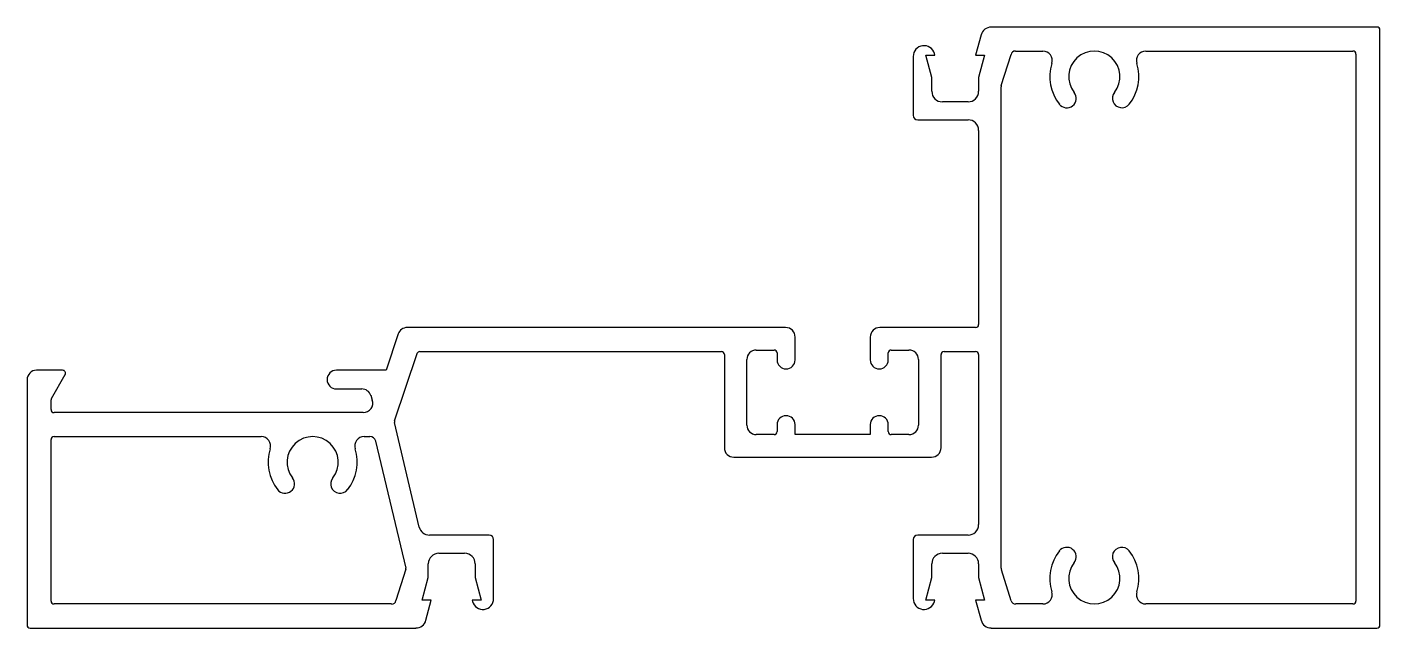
# Model space of a CAD drawing. Extents: x -52 to 62, y 2 to 52.
import ezdxf

# ---------------------------------------------------------------- set-up
doc = ezdxf.new("R2010")
doc.units = 0
doc.layers.get('0').update_dxf_attribs({"linetype": 'CONTINUOUS'})

msp = doc.modelspace()

# ---------------------------------------------------------------- linework, layer by layer
for p, q in [((28.24, 51.77), (27.78, 50.07)), ((61.69, 52.43), (29.1, 52.43)), ((61.94, 1.88), (61.94, 52.18)), ((31.14, 50.4), (33.46, 50.4)), ((42.16, 50.4), (59.66, 50.4)), ((22.51, 49.95), (22.51, 44.97)), ((24.08, 48.17), (23.57, 50.07)), ((23.57, 50.07), (24.33, 50.07)), ((24.33, 50.07), (24.3, 50.19)), ((27.78, 50.07), (28.54, 50.07)), ((28.54, 50.07), (28.03, 48.17)), ((29.95, 47.48), (30.77, 50.12)), ((59.91, 50.15), (59.91, 3.91)), ((24.08, 47), (24.08, 48.17)), ((28.03, 48.17), (28.03, 47)), ((29.94, 6.69), (29.94, 47.38)), ((27.14, 46.11), (24.97, 46.11)), ((22.89, 44.59), (27.14, 44.59)), ((28.03, 43.7), (28.03, 27.28)), ((-21, 26.49), (-22.03, 23.42)), ((11.73, 27.03), (-20.24, 27.03)), ((27.78, 27.03), (19.68, 27.03)), ((12.53, 24.29), (12.53, 26.23)), ((18.88, 26.23), (18.88, 24.29)), ((-21.32, 19.14), (-19.41, 24.83)), ((-19.18, 25), (6.3, 25)), ((6.55, 24.75), (6.55, 16.87)), ((8.45, 18.78), (8.45, 24.33)), ((9.25, 25.13), (10.76, 25.13)), ((11.01, 24.88), (11.01, 24.29)), ((20.4, 24.29), (20.4, 24.88)), ((20.65, 25.13), (22.15, 25.13)), ((22.95, 24.33), (22.95, 18.78)), ((24.86, 16.87), (24.86, 24.75)), ((25.11, 25), (27.78, 25)), ((28.03, 24.75), (28.03, 10.37)), ((-49.36, 23.42), (-51.56, 23.42)), ((-50.3, 21.04), (-49.14, 23.05)), ((-22.03, 23.42), (-26.22, 23.42)), ((-52.36, 22.62), (-52.36, 1.88)), ((-26.22, 21.84), (-24.08, 21.84)), ((-50.33, 20.09), (-50.33, 20.92)), ((-23.32, 21.3), (-23.19, 20.9)), ((-23.95, 19.84), (-50.08, 19.84)), ((-19.23, 10.16), (-21.33, 19.01)), ((11.01, 18.82), (11.01, 18.23)), ((12.53, 17.98), (12.53, 18.82)), ((18.88, 18.82), (18.88, 17.98)), ((20.4, 18.23), (20.4, 18.82)), ((-50.33, 3.91), (-50.33, 17.56)), ((-50.08, 17.81), (-32.58, 17.81)), ((-23.88, 17.81), (-23.4, 17.81)), ((-22.91, 17.42), (-20.36, 6.69)), ((10.76, 17.98), (9.25, 17.98)), ((18.88, 17.98), (12.53, 17.98)), ((22.15, 17.98), (20.65, 17.98)), ((7.35, 16.07), (24.06, 16.07)), ((-13.32, 9.48), (-18.36, 9.48)), ((27.14, 9.48), (22.89, 9.48)), ((-12.94, 4.11), (-12.94, 9.1)), ((22.51, 9.1), (22.51, 4.11)), ((-18.46, 5.9), (-18.46, 7.06)), ((-17.57, 7.95), (-15.39, 7.95)), ((-14.51, 7.06), (-14.51, 5.9)), ((24.08, 5.9), (24.08, 7.06)), ((24.97, 7.95), (27.14, 7.95)), ((28.03, 7.06), (28.03, 5.9)), ((-20.37, 6.59), (-21.2, 3.95)), ((-18.97, 3.99), (-18.46, 5.9)), ((-14.51, 5.9), (-14, 3.99)), ((23.57, 3.99), (24.08, 5.9)), ((28.03, 5.9), (28.54, 3.99)), ((30.78, 3.92), (29.96, 6.56)), ((-21.56, 3.66), (-50.08, 3.66)), ((-18.21, 3.99), (-18.97, 3.99)), ((-18.66, 2.29), (-18.21, 3.99)), ((-14, 3.99), (-14.76, 3.99)), ((-14.76, 3.99), (-14.72, 3.88)), ((24.33, 3.99), (23.57, 3.99)), ((24.3, 3.88), (24.33, 3.99)), ((28.54, 3.99), (27.78, 3.99)), ((27.78, 3.99), (28.24, 2.29)), ((33.46, 3.66), (31.14, 3.66)), ((59.66, 3.66), (42.16, 3.66)), ((-52.11, 1.63), (-19.52, 1.63)), ((29.1, 1.63), (61.69, 1.63))]:
    msp.add_line(p, q)
for centre, radius, start, end in [((29.1, 51.54), 0.889, 90, 165), ((61.69, 52.18), 0.25, 360, 90), ((23.42, 49.95), 0.91, 15, 180), ((31.14, 50.02), 0.381, 90, 165), ((33.46, 49.6), 0.8, 342.6609, 90), ((37.81, 48.24), 2.16, 321.7924, 218.2076), ((42.16, 49.6), 0.8, 90, 197.3391), ((59.66, 50.15), 0.25, 0, 90), ((37.81, 48.24), 3.76, 162.6609, 218.2076), ((37.81, 48.24), 3.76, 321.7924, 17.3391), ((24.97, 47), 0.889, 180, 270), ((27.14, 47), 0.889, 270, 0), ((30.32, 47.38), 0.381, 165, 180), ((35.48, 46.41), 0.801, 218.2076, 38.2076), ((40.13, 46.41), 0.8, 141.7924, 321.7924), ((22.89, 44.97), 0.381, 180, 270), ((27.14, 43.7), 0.889, 0, 90), ((-20.24, 26.23), 0.8, 90, 161.474), ((11.73, 26.23), 0.8, 0, 90), ((19.68, 26.23), 0.8, 90, 180), ((27.78, 27.28), 0.25, 270, 0), ((-19.18, 24.75), 0.25, 90, 161.474), ((6.3, 24.75), 0.25, 0, 90), ((9.25, 24.33), 0.8, 90, 180), ((10.76, 24.88), 0.25, 0, 90), ((11.77, 24.29), 0.76, 180, 0), ((19.64, 24.29), 0.76, 180, 0), ((20.65, 24.88), 0.25, 90, 180), ((22.15, 24.33), 0.8, 0, 90), ((25.11, 24.75), 0.25, 90, 180), ((27.78, 24.75), 0.25, 360, 90), ((-51.56, 22.62), 0.8, 90, 180), ((-49.36, 23.17), 0.25, 330, 90), ((-26.22, 22.63), 0.79, 90, 270), ((-24.08, 21.04), 0.8, 18.5198, 90), ((-50.08, 20.92), 0.25, 150, 180), ((-23.95, 20.64), 0.8, 270, 18.5198), ((-50.08, 20.09), 0.25, 180, 270), ((11.77, 18.82), 0.76, 0, 180), ((19.64, 18.82), 0.76, 360, 180), ((-21.08, 19.06), 0.25, 161.474, 193.3481), ((9.25, 18.78), 0.8, 180, 270), ((22.15, 18.78), 0.8, 270, 0), ((-50.08, 17.56), 0.25, 90, 180), ((-32.58, 17.01), 0.8, 342.6609, 90), ((-28.23, 15.65), 2.16, 321.7924, 218.2076), ((-23.88, 17.01), 0.8, 90, 197.3391), ((-23.4, 17.31), 0.507, 13.3481, 90), ((10.76, 18.23), 0.25, 270, 0), ((20.65, 18.23), 0.25, 180, 270), ((-28.23, 15.65), 3.76, 162.6609, 218.2076), ((-28.23, 15.65), 3.76, 321.7924, 17.3391), ((7.35, 16.87), 0.8, 180, 270), ((24.06, 16.87), 0.8, 270, 0), ((-30.56, 13.82), 0.801, 218.2076, 38.2076), ((-25.91, 13.82), 0.801, 141.7924, 321.7924), ((27.14, 10.37), 0.889, 270, 360), ((-18.36, 10.37), 0.889, 193.3481, 270), ((-13.32, 9.1), 0.381, 360, 90), ((22.89, 9.1), 0.381, 90, 180), ((37.81, 5.82), 3.76, 141.7924, 197.3391), ((35.48, 7.65), 0.801, 321.7924, 141.7924), ((40.13, 7.65), 0.801, 38.2076, 218.2076), ((37.81, 5.82), 3.76, 342.6609, 38.2076), ((-17.57, 7.06), 0.889, 90, 180), ((-15.39, 7.06), 0.889, 0, 90), ((24.97, 7.06), 0.889, 90, 180), ((27.14, 7.06), 0.889, 360, 90), ((37.81, 5.82), 2.16, 141.7924, 38.2076), ((-20.74, 6.69), 0.381, 345, 0), ((30.32, 6.69), 0.381, 180, 199.4931), ((33.46, 4.46), 0.8, 270, 17.3391), ((42.16, 4.46), 0.8, 162.6609, 270), ((-50.08, 3.91), 0.25, 180, 270), ((-21.56, 4.04), 0.381, 270, 345), ((-13.85, 4.11), 0.91, 195, 0), ((23.42, 4.11), 0.91, 180, 345), ((31.14, 4.04), 0.381, 199.4931, 270), ((59.66, 3.91), 0.25, 270, 0), ((-19.52, 2.52), 0.889, 270, 345), ((29.1, 2.52), 0.889, 195, 270), ((-52.11, 1.88), 0.25, 180, 270), ((61.69, 1.88), 0.25, 270, 360)]:
    msp.add_arc(centre, radius, start, end)

doc.saveas('drawing.dxf')
